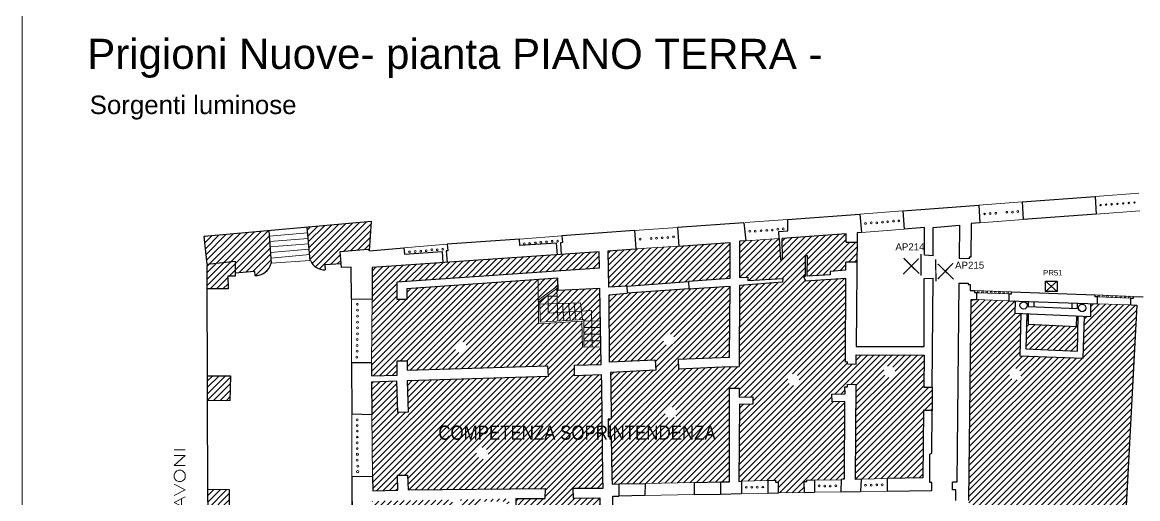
# Model space of a CAD drawing. Header units: millimetres. Extents: x 195 to 76808, y -2861 to 4318.
# Drawn here: x 195 to 2607, y -954 to 77 of the extents above; entities that cross this region are included whole.
import ezdxf
from ezdxf.enums import TextEntityAlignment as Align

# ---------------------------------------------------------------- set-up
doc = ezdxf.new("R2010")
doc.units = ezdxf.units.MM
for name, color, linetype, lineweight in [('_sottile', 253, 'Continuous', 5), ('LAMPADINE', 30, 'Continuous', 30), ('muri', 7, 'Continuous', 9)]:
    doc.layers.add(name, color=color, linetype=linetype, lineweight=lineweight)
doc.styles.add('DITTA', font='COMPLEX.SHX', dxfattribs={"height": 60})
doc.styles.add('ducale_200', font='ARIAL.TTF', dxfattribs={"height": 1})
doc.styles.get("Standard").update_dxf_attribs({"font": 'ARIAL.TTF'})
pattern_1 = [(45, (71721.625, 1407.482), (-6.7351921, 6.7351921), [])]

# ---------------------------------------------------------------- blocks, each defined once
blk = doc.blocks.new('re')
at = {"const_width": 0.3}
for points in [[(51.55, 419.05), (51.66, 413.81)], [(55.72, 418.12), (52.08, 414.34)], [(52.09, 417.95), (55.87, 414.31)]]:
    blk.add_lwpolyline(points, dxfattribs=at)

msp = doc.modelspace()

# ---------------------------------------------------------------- hatches: boundary and pattern name
at = {"layer": '_sottile'}
h = msp.add_hatch(dxfattribs=at)
h.set_pattern_fill('ANSI31', color=256, scale=78.241616, style=0)
h.set_pattern_definition([(45, (-52564.962, -20623.164), (-6.9156472, 6.9156472), [])])
h.paths.add_polyline_path([(728.1, -374.3), (588.3, -387), (594.7, -446.6), (655.7, -440), (655.7, -466), (697, -462.3), (697.8, -470.9, 0.358563), (733.2, -444.6)])
h.paths.add_polyline_path([(949.9, -354.2), (811.4, -366.8), (817.9, -438.7, 0.294385), (850, -458.9), (849.4, -448.2), (884.7, -445.5), (882.8, -418.8), (942.1, -414.4), (945.8, -417.5)])
h.paths.add_polyline_path([(655.7, -440), (594.7, -446.6), (594, -451.1), (594.2, -499.9), (640.6, -499.7), (639.3, -472.2), (655.7, -472.2)])
h.paths.add_polyline_path([(645.2, -688.4), (594.9, -687.9), (595.1, -741.3), (643.9, -742.3)])
h.paths.add_polyline_path([(642.5, -933.9), (595.9, -933.3), (596.1, -987.7), (642.5, -987.7)])
h.paths.add_polyline_path([(644.5, -1177), (596.9, -1178), (597.1, -1230.9), (645.8, -1231.4)])
h.paths.add_polyline_path([(645.1, -1415.3), (597.8, -1414.1), (598, -1468), (645.1, -1469.7)])
h.paths.add_polyline_path([(644.5, -1661.4), (598.8, -1661.4), (599, -1714.6), (645.8, -1714.6)])
h.paths.add_polyline_path([(664.8, -2182.4), (646.6, -2183.1), (645.7, -2156.6), (600.8, -2156.8), (601, -2210.7), (665.4, -2214)])
h.paths.add_polyline_path([(645.8, -1907.7), (599.8, -1907.7), (600, -1962.7), (647.1, -1961.5)])
h = msp.add_hatch(dxfattribs=at)
h.set_pattern_fill('ANSI31', color=256, scale=3, style=0)
h.set_pattern_definition(pattern_1)
h.paths.add_polyline_path([(1619, -2005.1), (1436.3, -1997.1), (1433.2, -2041.3), (1414.6, -2040.4), (1415.8, -1996.3), (1032.8, -1972), (1033.4, -1993.8), (1012, -1994.5), (1011.2, -1968), (955.8, -1964.8), (956, -1992.8), (957.2, -2124.6), (957.8, -2193.4), (1010.8, -2198.8), (1010.8, -2158.3), (1011, -2127.2), (1034, -2128.1), (1032, -2204.2), (1404, -2243.5), (1404, -2245.9), (1419.5, -2247.9), (1419.5, -2245), (1424.6, -2245.6), (1426.5, -2204.4), (1422, -2203.9), (1421.7, -2206.5), (1406.7, -2205.5), (1407.2, -2191), (1687.1, -2223.1), (1689.6, -2173.2), (1693.7, -2092.6), (1693.9, -2088.4), (1615.4, -2085.4)])
h.paths.add_polyline_path([(1280.1, -2150.4, -1), (1255, -2150.4, -1)], flags=16)
h.paths.add_polyline_path([(1562.4, -2103.8, -1), (1537.4, -2103.8, -1)], flags=16)
h.paths.add_polyline_path([(1681.3, -2233.4), (1441.9, -2206.2), (1440.7, -2247.2), (1680.2, -2272.2)])
h.paths.add_polyline_path([(1698, -2008.5), (1633.7, -2005.7), (1629.5, -2070.4), (1694.6, -2074.4), (1695.7, -2053.2)])
h.paths.add_polyline_path([(1438, -1720.8), (1031.9, -1709.3), (1033.2, -1750.2), (1011.3, -1750.9), (1010.1, -1709.5), (998.4, -1709.5), (998.2, -1689.3), (1011.3, -1688.9), (1009.8, -1638), (1028.3, -1637.4), (1029.8, -1688.3), (1284.9, -1693.6), (1287.4, -1431), (1124.8, -1432.1), (1125.6, -1478), (1028.3, -1476.3), (1027.7, -1512.1), (1009.7, -1512.7), (1009.8, -1496.6), (953.7, -1495.6), (953.8, -1506.2), (935.1, -1506.7), (936.3, -1643), (954.3, -1642.4), (955.7, -1690.6), (956.3, -1709.9), (954.9, -1709.9), (955.4, -1743.1), (936.8, -1743.3), (937.3, -1879.3), (956.1, -1879.2), (956.3, -1939.5), (1010.2, -1942.5), (1010.4, -1883.6), (1032.4, -1883.6), (1032.8, -1944.1), (1422.4, -1966.5), (1426.3, -1906.3), (1434.7, -1775.2)])
h.paths.add_polyline_path([(1239.3, -1875.2, -1), (1214.2, -1875.2, -1)], flags=16)
h.paths.add_polyline_path([(1149.9, -1606.8, -1), (1174.9, -1606.8, -1)], flags=16)
h.paths.add_polyline_path([(1438.9, -1609.3), (1439, -1603), (1365, -1600.4), (1365, -1592.5), (1438.9, -1594.4), (1438.9, -1504), (1439.4, -1429.3), (1438.9, -1429.3), (1375.7, -1430.1), (1375.9, -1493.4), (1302.9, -1493.7), (1302.9, -1590.7), (1330, -1592), (1330, -1598.9), (1302.5, -1598.9), (1301.5, -1694.5), (1437, -1697.4), (1437.6, -1668.4)])
h.paths.add_polyline_path([(1363.2, -1430.2), (1309.5, -1430.3), (1302.9, -1430.7), (1302.9, -1479.2), (1363, -1479.2)], flags=17)
h.paths.add_polyline_path([(1717.2, -1719), (1698.6, -1719.1), (1698.6, -1719.2), (1695.1, -1719.2), (1640.9, -1719.2), (1640.9, -1719.6), (1534, -1720.4), (1478.1, -1720.9), (1458.3, -1721.1), (1455.4, -1776.2), (1450.7, -1776), (1443.6, -1907.9), (1448, -1908.3), (1445, -1966.5), (1704.6, -1981.6), (1706.7, -1938)])
h.paths.add_polyline_path([(1975.8, -476.9), (1888.5, -482.9), (1884.4, -473.5), (1887.8, -473.5), (1887.8, -428.4), (1893.2, -428.4), (1892.5, -472.8), (1941.6, -469.5), (1941.6, -462.1), (1975.9, -459.7), (1976, -442), (1999.6, -442.4), (2000, -398.9), (1976.2, -398.9), (1976.3, -381.2), (1838.1, -390.7), (1838.7, -436.8), (1834.7, -437.1), (1831.6, -391.3), (1759.5, -396.1), (1745.8, -397), (1745.7, -475.5), (1763.9, -475), (1764.1, -481.6), (1839.7, -477.4), (1839.1, -485.8), (1745.7, -493), (1745.4, -667.6), (1724.3, -668.6), (1614.3, -673.6), (1613.4, -652.4), (1723.5, -648.1), (1724.9, -494.3), (1636.3, -499.8), (1503.1, -509.5), (1464.1, -512.9), (1464.7, -658.3), (1563.6, -654.4), (1565.1, -675.9), (1466.6, -680.5), (1467.5, -707.9), (1468.5, -782), (1462.2, -782), (1462.2, -819.3), (1468.5, -819.3), (1470.1, -907.2), (1470.5, -922.1), (1484.7, -921.8), (1542.2, -920.7), (1647.9, -918.6), (1705, -917.4), (1724.1, -917), (1724.2, -715), (1745.3, -715), (1745.2, -734.5), (1774.4, -733.6), (1774.9, -749.6), (1745.5, -750.4), (1744.5, -916.4), (1749.9, -916.2), (1806.8, -914.5), (1823.7, -914), (1823.8, -918.4), (1830, -918.2), (1830.5, -941.3), (1885.6, -940.3), (1885.1, -916.6), (1891.7, -916.4), (1891.7, -913.4), (1907.8, -912.9), (1907.8, -914), (1965.8, -913), (1965.8, -911.2), (1972.7, -911), (1973.7, -743.5), (1945.9, -744.3), (1945.5, -727.9), (1974, -727.1), (1973.6, -711.8), (1979.3, -711.6), (1979.3, -706.4), (1997.9, -706.6), (1996.5, -912), (2008.6, -911.7), (2065.3, -910.4), (2142.5, -908.7), (2143.9, -763.2), (2162.2, -763.2), (2162.6, -712.9), (2144.4, -712.8), (2145.1, -643.1), (1998.4, -642.4), (1998.3, -662.5), (1979.1, -662.3), (1979.1, -658.1), (1975, -658.2)])
h.paths.add_polyline_path([(1875.2, -696.4, -1), (1850.1, -696.4, -1)], flags=16)
h.paths.add_polyline_path([(2082.6, -679, -1), (2057.6, -679, -1)], flags=16)
h.paths.add_polyline_path([(1581, -610.2, -1), (1606, -610.2, -1)], flags=16)
h.paths.add_polyline_path([(1610.2, -767.9, -1), (1585.2, -767.9, -1)], flags=16)
h.paths.add_polyline_path([(1724.7, -399.8), (1614.6, -407.3), (1521.4, -413.5), (1462.2, -417.5), (1463.6, -496.3), (1502, -493.8), (1635.4, -483.7), (1725, -477.5)], flags=17)
h.paths.add_polyline_path([(1352.3, -551.4), (1332.4, -552.6), (1332.2, -532.6), (1314.4, -533.2), (1314.6, -571.7), (1353, -569.4)], flags=17)
h.paths.add_polyline_path([(1351.7, -532), (1332.2, -532.6), (1332.4, -552.6), (1352.3, -551.4)], flags=17)
h.paths.add_polyline_path([(1351.1, -515.6), (1332.1, -515.8), (1332.2, -532.6), (1351.7, -532)], flags=17)
h.paths.add_polyline_path([(1332.1, -515.8), (1328.4, -515.9), (1314.3, -526.4), (1314.4, -533.2), (1332.2, -532.6)], flags=17)
h.paths.add_polyline_path([(1350.6, -499.2), (1332, -513.1), (1332.1, -515.8), (1351.1, -515.6)], flags=16)
h.paths.add_polyline_path([(1353.5, -492.4), (1353.4, -476.6), (1310.4, -479.6), (1310.9, -524.3)], flags=17)
h.paths.add_polyline_path([(1443.6, -499), (1353.5, -503.7), (1353.5, -497), (1350.6, -499.2), (1351.7, -532), (1402.3, -530.4), (1404.4, -548), (1426.1, -546.6), (1426.5, -569.2), (1444.8, -568.9)], flags=17)
h.paths.add_polyline_path([(1363, -531.7), (1351.7, -532), (1352.3, -551.4), (1364.7, -550.6)], flags=16)
h.paths.add_polyline_path([(1376.3, -531.2), (1363, -531.7), (1364.7, -550.6), (1377.9, -549.7)], flags=16)
h.paths.add_polyline_path([(1388.6, -530.8), (1376.3, -531.2), (1377.9, -549.7), (1390.4, -548.9)], flags=16)
h.paths.add_polyline_path([(1402.3, -530.4), (1388.6, -530.8), (1390.4, -548.9), (1404.4, -548)], flags=16)
h.paths.add_polyline_path([(1404.4, -548), (1390.4, -548.9), (1392.1, -567.1), (1406.5, -566.3)], flags=16)
h.paths.add_polyline_path([(1390.4, -548.9), (1377.9, -549.7), (1379.5, -567.9), (1392.1, -567.1)], flags=16)
h.paths.add_polyline_path([(1377.9, -549.7), (1364.7, -550.6), (1366.4, -568.6), (1379.5, -567.9)], flags=16)
h.paths.add_polyline_path([(1364.7, -550.6), (1352.3, -551.4), (1353, -569.4), (1366.4, -568.6)], flags=17)
h.paths.add_polyline_path([(1426.1, -546.6), (1404.4, -548), (1406.5, -566.3), (1409.2, -566.1), (1409.2, -569.5), (1426.5, -569.2)], flags=17)
h.paths.add_polyline_path([(1426.5, -569.2), (1409.2, -569.5), (1409.2, -583.8), (1426.7, -583.8)], flags=17)
h.paths.add_polyline_path([(1444.8, -568.9), (1426.5, -569.2), (1426.7, -583.8), (1445.1, -583.8)], flags=17)
h.paths.add_polyline_path([(1445.1, -583.8), (1426.7, -583.8), (1427, -597.7), (1445.3, -597.7)], flags=17)
h.paths.add_polyline_path([(1426.7, -583.8), (1409.2, -583.8), (1409.2, -597.7), (1427, -597.7)], flags=17)
h.paths.add_polyline_path([(1427, -597.7), (1409.2, -597.7), (1409.2, -612.2), (1427.2, -612.2)], flags=17)
h.paths.add_polyline_path([(1445.3, -597.7), (1427, -597.7), (1427.2, -612.2), (1445.6, -612.2)], flags=17)
h.paths.add_polyline_path([(1445.6, -612.2), (1427.2, -612.2), (1427.5, -625.7), (1445.8, -625.4)], flags=17)
h.paths.add_polyline_path([(1427.2, -612.2), (1409.2, -612.2), (1409.2, -626), (1427.5, -625.7)], flags=17)
h.paths.add_polyline_path([(1443.2, -1056.9), (1443.7, -998.7), (1444, -952.1), (1386, -952.6), (1385.9, -949.4), (1325.3, -948.7), (1325.3, -953.2), (1263.3, -953.7), (1259.2, -1221), (1326.5, -1220.1), (1382.9, -1219.4), (1442.1, -1218.6), (1442.2, -1208.7), (1442.6, -1154.6)])
h.paths.add_polyline_path([(1335.2, -1000.9, -1), (1360.2, -1000.9, -1)], flags=16)
h.paths.add_polyline_path([(1247.6, -953.9), (1142.5, -955.7), (1140.9, -1222.4), (1178.3, -1222.4), (1229.3, -1220.5), (1243.7, -1220.5)])
h.paths.add_polyline_path([(1203.7, -1078.6), (1203.7, -1041.3), (1242.7, -1041.3), (1242.7, -1078.6)], flags=16)
h.paths.add_polyline_path([(1181.7, -1034), (1181.7, -959.5), (1242.7, -959.5), (1242.7, -1034)], flags=16)
h.paths.add_polyline_path([(1124.7, -1071.6), (1059.8, -1071.6), (1060.1, -1100.5), (1061.3, -1157.3), (1061.3, -1222.5), (1068.1, -1222.5), (1111.7, -1224.1), (1123.9, -1224.1)])
h.paths.add_polyline_path([(995.5, -1118.1), (951.8, -1117.7), (951.8, -1133.5), (995.4, -1133.8)])
h.paths.add_polyline_path([(995.6, -1102.3), (951.8, -1102), (951.8, -1117.7), (995.5, -1118.1)])
h.paths.add_polyline_path([(995.7, -1086.6), (951.8, -1086.3), (951.8, -1102), (995.6, -1102.3)])
h.paths.add_polyline_path([(995.8, -1070.8), (951.8, -1070.5), (951.8, -1086.3), (995.7, -1086.6)])
h.paths.add_polyline_path([(996, -1055.1), (951.8, -1054.8), (951.8, -1070.5), (995.8, -1070.8)])
h.paths.add_polyline_path([(996.3, -1003.7), (1035.7, -1002.8), (1035.2, -957.7), (951.8, -959.1), (951.8, -1012.7), (951.8, -1054.8), (996, -1055.1)])
h.paths.add_polyline_path([(1035.7, -1002.8), (996.3, -1003.7), (996, -1055.1), (1036.4, -1055.3)])
h.paths.add_polyline_path([(1051.5, -1002.5), (1035.7, -1002.8), (1036.4, -1055.3), (1042.1, -1055.4), (1042, -1048.9), (1052, -1048.7)])
h.paths.add_polyline_path([(1050.9, -957.4), (1035.2, -957.7), (1035.7, -1002.8), (1051.5, -1002.5)])
h.paths.add_polyline_path([(1066.7, -957.1), (1050.9, -957.4), (1051.5, -1002.5), (1067.2, -1002.1)])
h.paths.add_polyline_path([(1067.2, -1002.1), (1051.5, -1002.5), (1052, -1048.7), (1067.8, -1048.5)])
h.paths.add_polyline_path([(1082.4, -956.8), (1066.7, -957.1), (1067.2, -1002.1), (1083, -1001.8)])
h.paths.add_polyline_path([(1098.2, -956.5), (1082.4, -956.8), (1083.5, -1048.2), (1085.8, -1048.1), (1098.9, -1019.2)])
h.paths.add_polyline_path([(1113.9, -956.3), (1098.2, -956.5), (1098.9, -1019.2), (1114.3, -985.6)])
h.paths.add_polyline_path([(1127.7, -956), (1113.9, -956.3), (1114.3, -985.6)])
h.paths.add_polyline_path([(1042.1, -1055.4), (996, -1055.1), (995.8, -1070.8), (1042.5, -1071.1)])
h.paths.add_polyline_path([(1042.5, -1071.1), (995.8, -1070.8), (995.7, -1086.6), (1042.8, -1086.9)])
h.paths.add_polyline_path([(1042.8, -1086.9), (995.7, -1086.6), (995.6, -1102.3), (1043.2, -1102.6)])
h.paths.add_polyline_path([(1043.9, -1103.5), (1043.2, -1103.5), (1043.2, -1102.6), (995.6, -1102.3), (995.5, -1118.1), (1044, -1118.4)])
h.paths.add_polyline_path([(1310.4, -479.6), (1026.8, -499.8), (1026.4, -522.7), (1005.7, -522.7), (1005.5, -484.9), (1443.3, -454.5), (1442.3, -420.1), (951.7, -453.9), (951.3, -522), (950.4, -659.6), (950.2, -688.4), (1006, -686.6), (1005.8, -655.9), (1027.5, -655.8), (1027.6, -675.7), (1330.9, -666.6), (1332, -689.6), (1027.5, -698.6), (1029.6, -766.7), (1007.3, -767.4), (1005.3, -699.9), (950.2, -701.5), (951.1, -772.3), (952.7, -906.3), (953.1, -937), (1007.2, -935.4), (1006.3, -903.2), (1028.3, -902.6), (1029.3, -934.6), (1325.5, -931.8), (1325.3, -948.7), (1385.9, -949.4), (1385.7, -931.3), (1450.8, -930.7), (1450.1, -907.8), (1448, -708.5), (1447.5, -686.2), (1388.5, -687.9), (1388.3, -664.9), (1446.5, -663.3), (1445.8, -625.4), (1406.4, -626.1), (1405.3, -569.6), (1311.5, -575.9)])
h.paths.add_polyline_path([(1155.8, -626.1, -1), (1130.7, -626.1, -1)], flags=16)
h.paths.add_polyline_path([(1202.4, -855.7, -1), (1177.4, -855.7, -1)], flags=16)
h.paths.add_polyline_path([(1044.5, -1157.3), (1044, -1118.4), (995.5, -1118.1), (995.4, -1133.8), (951.8, -1133.5), (951.8, -1145.8), (951.9, -1228.9), (959.2, -1228.9), (1041.2, -1228.5), (1045.9, -1228.5)])
h.paths.add_polyline_path([(1069.3, -834), (1719.8, -834), (1719.8, -787.9), (1069.3, -787.9)], flags=9)
h.paths.add_polyline_path([(1186.6, -1021.6), (1237.6, -1021.6), (1237.6, -991), (1186.6, -991)], flags=8)
h.paths.add_polyline_path([(1069.3, -834), (1719.8, -834), (1719.8, -787.9), (1069.3, -787.9)], flags=24)
h.paths.add_polyline_path([(961.9, -1853.6), (1612.4, -1853.6), (1612.4, -1807.5), (961.9, -1807.5)], flags=9)
h = msp.add_hatch(dxfattribs=at)
h.set_pattern_fill('ANSI31', color=256, scale=3, style=0)
h.set_pattern_definition(pattern_1)
h.paths.add_polyline_path([(2604.7, -535.3), (2591.7, -534.8), (2519.8, -532.3), (2505.3, -531.8), (2505.3, -559.4), (2491.9, -558.8), (2488.9, -650.2), (2352.1, -645), (2354.4, -552.7), (2341.2, -552.2), (2342, -526), (2328.7, -525.5), (2258, -523), (2246.8, -522.6), (2243.7, -792.5), (2590, -810.9)])
h.paths.add_polyline_path([(2329.8, -684.9, -1), (2354.8, -684.9, -1)], flags=16)
h.paths.add_polyline_path([(2477.9, -558.2), (2475.5, -558.1), (2474.8, -581.1), (2369.8, -576.3), (2369.8, -553.4), (2366.9, -553.3), (2364.6, -629.7), (2476.8, -634.6)], flags=17)
edge = h.paths.add_edge_path()
edge.add_line((2590, -810.9), (2243.7, -792.5))
edge.add_line((2243.7, -792.5), (2241.8, -957.9))
edge.add_line((2241.8, -957.9), (2241.2, -1014.6))
edge.add_line((2241.2, -1014.6), (2241, -1031.1))
edge.add_line((2241, -1031.1), (2330.1, -1037.1))
edge.add_line((2330.1, -1037.1), (2326.5, -1233.7))
edge.add_line((2326.5, -1233.7), (2334.3, -1234))
edge.add_line((2334.3, -1234), (2389, -1235.5))
edge.add_line((2389, -1235.5), (2421.1, -1236.4))
edge.add_line((2421.1, -1236.4), (2480.7, -1238))
edge.add_line((2480.7, -1238), (2507.9, -1238.7))
edge.add_line((2507.9, -1238.7), (2564.6, -1240.3))
edge.add_line((2564.6, -1240.3), (2567.1, -1240.4))
edge.add_line((2567.1, -1240.4), (2590, -810.9))
h.paths.add_polyline_path([(2511.9, -1139.1, -1), (2486.8, -1139.1, -1)], flags=16)

# ---------------------------------------------------------------- linework, layer by layer
for p, q in [((1518.7, -374), (1611.9, -367.2)), ((1614.6, -407.3), (1521.4, -413.5)), ((733.2, -444.6), (817.9, -438.7)), ((1885.6, -940.3), (1830.5, -941.3))]:
    msp.add_line(p, q, dxfattribs=at)
for points in [[(2263.3, -318.9), (2356.8, -312)], [(2515.1, -300.2), (2608.9, -293.2)], [(2005.8, -338.1), (2099, -331.2)], [(2611.7, -331.1), (2517, -338.2)], [(1758.1, -356.6), (1849.6, -349.8)], [(2359.2, -349.9), (2265.7, -356.9)], [(728.9, -385.7), (812.5, -379.1)], [(1269.9, -392.5), (1361.9, -385.5)], [(2009.4, -378.3), (2102, -371)], [(729.8, -397.5), (813.6, -390.9)], [(730.6, -409.3), (814.6, -402.7)], [(1020.1, -411.4), (1114, -403)], [(1759.5, -396.1), (1831.6, -391.3)], [(731.5, -421.1), (815.7, -414.4)], [(732.4, -433.3), (816.7, -425.5)], [(1310.4, -479.6), (1311.5, -575.9), (1405.3, -569.6), (1406.4, -626.1), (1445.8, -625.4)], [(1353.5, -492.4), (1310.9, -524.3)], [(1353.5, -497), (1311, -529)], [(1350.6, -499.2), (1353, -569.4)], [(2334, -506.2), (2253.7, -503.2)], [(906.8, -521.7), (906.8, -659.6)], [(951.3, -522), (950.4, -659.6)], [(1402.3, -530.4), (1311, -533.3)], [(1314.3, -526.4), (1314.6, -571.7), (1409.2, -566.1), (1409.2, -626)], [(1351.1, -515.6), (1328.4, -515.9)], [(1332, -513.1), (1332.4, -552.6), (1426.1, -546.6), (1427.5, -625.7)], [(1402.3, -530.4), (1406.5, -566.3)], [(2258, -523), (2328.7, -525.5)], [(2328.7, -510.8), (2258.6, -508.3)], [(2298.8, -509.8), (2298.4, -509.7)], [(2515.1, -513.1), (2597.5, -516.2)], [(2520.1, -517.4), (2591.7, -520.1)], [(2522.1, -513.3), (2523.6, -513.4)], [(2542.1, -518.2), (2540.7, -518.2)], [(2551.5, -518.6), (2550.1, -518.5)], [(2570.4, -519.3), (2569.2, -519.3)], [(2578.9, -515.5), (2579.9, -515.5)], [(1366.4, -568.6), (1363, -531.7)], [(1376.3, -531.2), (1379.5, -567.9)], [(1388.6, -530.8), (1392.1, -567.1)], [(2519.8, -532.3), (2591.7, -534.8)], [(1405.3, -569.6), (1444.8, -568.9)], [(1445.1, -583.8), (1409.2, -583.8)], [(1445.3, -597.7), (1409.2, -597.7)], [(1445.6, -612.2), (1409.2, -612.2)], [(907.5, -771.3), (907.8, -905.9)], [(951.1, -772.3), (952.7, -906.3)], [(1749.9, -916.2), (1806.8, -914.5)], [(1907.8, -914), (1965.9, -913)], [(2065.3, -910.4), (2008.6, -911.7)], [(1542.2, -920.7), (1647.9, -918.6)], [(1965.2, -938.9), (1907.7, -939.9)], [(2065.3, -937.3), (2007.6, -938.2)], [(1541.2, -947.2), (1648, -945)], [(1807.4, -941.7), (1749.9, -942.9)]]:
    msp.add_lwpolyline(points, dxfattribs=at)
for centre, radius in [((2587.6, -314.2), 1.52), ((2600, -313.3), 1.27), ((2275.9, -338), 1.97), ((2287.6, -336.9), 1.97), ((2300, -336.5), 1.97), ((2324.1, -334.3), 1.97), ((2335.8, -334), 1.97), ((2347.4, -332.5), 1.97), ((2526.6, -318.8), 1.48), ((2538.5, -317.6), 1.46), ((2550.5, -317.1), 1.49), ((2562.9, -316.1), 1.53), ((2575.5, -315.2), 1.58), ((2018.4, -358.4), 1.97), ((2030.5, -357), 1.97), ((2042.5, -357), 1.97), ((2054.9, -355.5), 1.97), ((2066.2, -354.8), 1.97), ((2079, -353.3), 1.97), ((2090.6, -353), 1.97), ((1603.2, -387.6), 1.97), ((1768.3, -375.2), 1.97), ((1780, -375.2), 1.97), ((1792.4, -374.1), 1.97), ((1804.8, -373.4), 1.97), ((1816.8, -372.7), 1.97), ((1828.8, -370.8), 1.97), ((1840.2, -370.1), 1.97), ((1280.4, -402.6), 1.97), ((1292.1, -401.5), 1.97), ((1304.5, -400.7), 1.97), ((1316.2, -399.3), 1.97), ((1328.6, -398.5), 1.97), ((1340.6, -397.1), 1.97), ((1352.7, -396.7), 1.97), ((1530.9, -392.4), 1.97), ((1554.6, -390.9), 1.97), ((1566.3, -390.5), 1.97), ((1578.7, -389.8), 1.97), ((1590.8, -389.1), 1.97), ((1032.2, -420.1), 1.97), ((1044.6, -419), 1.97), ((1056.6, -418.6), 1.97), ((1068.7, -417.5), 1.97), ((1080.3, -415.7), 1.97), ((1092.4, -415.3), 1.97), ((1104.1, -414.3), 1.97), ((2261.8, -506.1), 1.97), ((2271.3, -506.8), 1.97), ((2280.7, -506.9), 1.97), ((2290.1, -507.3), 1.97), ((2307.8, -507.4), 1.97), ((2317, -508.1), 1.97), ((2325.9, -508.5), 1.97), ((2522.8, -515.2), 1.97), ((2532, -515.9), 1.97), ((2541.4, -516.4), 1.97), ((2550.9, -516.7), 1.97), ((2560.1, -516.9), 1.97), ((2570.6, -517.1), 1.97), ((2579.3, -517.4), 1.97), ((2588.7, -517.9), 1.97), ((920.1, -546.2), 2.28), ((919.7, -533.2), 1.8), ((919.7, -558.8), 2.16), ((920.1, -571.8), 2.1), ((919.7, -584.4), 2.04), ((920.1, -597), 2.1), ((919, -609.6), 2.04), ((919.4, -622.6), 2.1), ((918.6, -647.8), 2.04), ((919, -634.9), 2.1), ((919, -783.1), 2.19), ((919.4, -795.7), 1.94), ((919.4, -807.6), 1.8), ((919.4, -820.5), 1.8), ((919.4, -832.8), 2.19), ((919.4, -845.4), 1.8), ((919.7, -857.7), 2.28), ((919.4, -870.3), 2.04), ((920.4, -883.2), 2.16), ((920.4, -895.1), 2.52), ((1760.5, -929.2), 1.97), ((1772.5, -929.2), 1.97), ((1784.2, -928.8), 1.97), ((1796.3, -928.5), 1.97), ((1917.9, -926.1), 1.97), ((1930.1, -926.4), 1.97), ((1941.9, -926.4), 1.97), ((1954, -925.8), 1.97), ((2018.3, -924.8), 1.97), ((2030.8, -924.5), 1.97), ((2042.6, -924.1), 1.97), ((2054.4, -923.8), 1.97)]:
    msp.add_circle(centre, radius, dxfattribs=at)
for centre, start, end in [((2298.7, -507.8), 273.2751, 262.6776), ((2569.9, -517.4), 249.7054, 286.0553)]:
    msp.add_arc(centre, 1.97, start, end, dxfattribs=at)
at = {"layer": 'LAMPADINE'}
for p, q in [((2407.5, -483.4), (2432.6, -505.7)), ((2407.5, -505.7), (2432.6, -483.4))]:
    msp.add_line(p, q, dxfattribs=at)
msp.add_lwpolyline([(2407.5, -483.4), (2432.6, -483.4), (2432.6, -505.7), (2407.5, -505.7)], close=True, dxfattribs=at)
at = {"layer": 'muri', "linetype": 'ByBlock', "lineweight": 30}
for p, q in [((949.9, -354.2), (588.3, -387)), ((945.8, -417.5), (949.9, -354.2)), ((1755.4, -356.8), (1611.9, -367.2)), ((728.1, -374.3), (733.2, -444.6)), ((817.9, -438.7), (811.4, -366.8)), ((1518.7, -374), (1361.9, -385.5)), ((1361.9, -385.5), (1362.9, -400)), ((1518.7, -374), (1521.4, -413.5)), ((1611.9, -367.2), (1614.6, -407.3)), ((594.7, -446.6), (588.3, -387)), ((1362.9, -400), (1358.5, -400.3)), ((1358.5, -400.3), (1360.3, -425.8)), ((594.2, -499.9), (594.9, -687.9)), ((1979.1, -662.3), (1998.3, -662.5)), ((1450.1, -907.8), (1448, -708.5)), ((1467.5, -707.9), (1468.5, -782)), ((1979.3, -706.4), (1997.9, -706.6)), ((2162.6, -712.9), (2162.2, -763.2)), ((595.1, -741.3), (595.9, -933.3)), ((1468.5, -782), (1462.2, -782)), ((1462.2, -782), (1462.2, -819.3)), ((1462.2, -819.3), (1468.5, -819.3)), ((1468.5, -819.3), (1470.1, -907.2))]:
    msp.add_line(p, q, dxfattribs=at)
at = {"layer": 'muri'}
msp.add_lwpolyline([(195.2, -2861.2), (195.2, 108.8), (4395.2, 108.8), (4395.2, -2861.2)], close=True, dxfattribs=at)
at = {"layer": 'muri', "linetype": 'ByBlock', "lineweight": 30}
for points in [[(2356.8, -312), (2515.1, -300.2)], [(2356.8, -312), (2359.2, -349.9)], [(2515.1, -300.2), (2517, -338.2)], [(2099, -331.2), (2263.3, -318.9)], [(2099, -331.2), (2102, -371)], [(2263.3, -318.9), (2265.7, -356.9)], [(1755.4, -356.8), (1759.5, -396.1)], [(1831.6, -391.3), (1830.6, -375.6), (1850.4, -374.3), (1850.4, -349.8)], [(1849.6, -349.8), (2005.8, -338.1)], [(2005.8, -338.1), (2009.4, -378.3)], [(2265.7, -356.9), (2247.1, -358.3), (2245.7, -431.3), (2242.1, -431.5), (2242.1, -434.7), (2220.6, -434.4)], [(2517, -338.2), (2359.2, -349.9)], [(1976.2, -398.9), (1976.3, -381.2), (1838.1, -390.7)], [(2009.4, -378.3), (2000.1, -379), (1998.3, -624.4), (2145, -624.4), (2145, -477.6), (2164.5, -477.1)], [(2146.1, -426.8), (2145.5, -367.5), (2102, -371)], [(2164.6, -428.5), (2164.8, -367.3)], [(2164.8, -367.3), (2221.3, -362.3), (2220.6, -434.4)], [(1352.2, -426.3), (1350.5, -400.9), (1270.8, -406.3), (1269.9, -392.5), (1114, -403), (1115, -417.5), (1111.9, -417.7), (1113.5, -442.8)], [(1614.6, -407.3), (1724.7, -399.8), (1725, -477.5), (1635.4, -483.7)], [(1745.8, -397), (1745.7, -475.5)], [(1759.5, -396.1), (1745.8, -397)], [(1831.6, -391.3), (1834.7, -437.1), (1838.7, -436.8), (1838.1, -390.7)], [(1976.2, -398.9), (2000, -398.9)], [(906.8, -521.7), (906.3, -452.9), (885.2, -453.9), (882.8, -418.8), (942.1, -414.4), (945.8, -417.5), (1020.1, -411.4), (1021.8, -425.2), (1103, -418.8), (1104.7, -443.4)], [(1388.1, -664.9), (1446.5, -663.3), (1443.6, -499), (1353.5, -503.7), (1353.4, -476.6), (1026.8, -499.8), (1026.4, -522.7), (1005.7, -522.7), (1005.5, -484.9), (1443.3, -454.5), (1442.3, -420.1), (951.7, -453.9), (951.3, -522)], [(1502, -493.8), (1463.6, -496.3), (1462.2, -417.5), (1521.4, -413.5)], [(1975.9, -459.7), (1941.6, -462.1), (1941.6, -469.5), (1892.5, -472.8), (1893.2, -428.4), (1887.8, -428.4), (1887.8, -473.5), (1884.4, -473.5), (1888.5, -482.9), (1975.8, -476.9)], [(2164.6, -428.5), (2146.1, -426.8)], [(594.7, -446.6), (594, -451.1), (594.2, -499.9)], [(594.7, -446.6), (655.7, -440), (655.7, -472.2), (639.3, -472.2), (640.6, -499.7), (594.2, -499.9)], [(884.7, -445.5), (849.4, -448.2), (850, -458.9)], [(1975.9, -459.7), (1976, -442)], [(1999.6, -442.4), (1976, -442)], [(697, -462.3), (655.7, -466)], [(697, -462.3), (697.8, -470.9)], [(1745.7, -475.5), (1763.9, -475), (1764.1, -481.6), (1839.7, -477.4), (1839.1, -485.8), (1745.7, -493)], [(1979.1, -662.3), (1979.1, -658.1), (1975, -658.2), (1975.8, -476.9)], [(2162.6, -712.9), (2164.5, -477.1)], [(1502, -493.8), (1635.4, -483.7)], [(1502, -493.8), (1503.1, -509.5)], [(1636.3, -499.8), (1503.1, -509.5)], [(1635.4, -483.7), (1636.3, -499.8)], [(1636.5, -499.7), (1724.9, -494.3), (1723.5, -648.1)], [(1745.7, -493), (1745.4, -667.6)], [(2220, -487.4), (2215.4, -918.4), (2206.2, -918.4)], [(2220, -487.4), (2240, -487.7), (2240, -490.8), (2244.4, -490.8), (2244.4, -503.2)], [(2244.4, -503.2), (2253.7, -503.2)], [(2253.7, -503.2), (2253.7, -507.6), (2258.6, -507.6), (2258, -523)], [(2328.7, -525.5), (2328.7, -510.8), (2334, -510.8), (2334, -506.2)], [(2334, -506.2), (2515.1, -513.1)], [(906.8, -521.7), (951.3, -522)], [(1563.6, -654.4), (1464.7, -658.3), (1464.1, -512.9), (1503.1, -509.5)], [(2241.8, -957.9), (2246.8, -522.6)], [(2246.8, -522.6), (2258, -523)], [(2328.7, -525.5), (2519.8, -532.3)], [(2342, -526), (2341.2, -552.2), (2505.3, -559.4), (2505.3, -531.8)], [(2370.2, -527), (2370.2, -538.1), (2476.4, -542.5), (2476.4, -530.7)], [(2382.3, -527.4), (2382.3, -538.6)], [(2464.3, -530.3), (2464.3, -542)], [(2519.8, -532.3), (2520.1, -517.4), (2515.2, -517.4), (2515.1, -513.1)], [(2591.7, -534.8), (2591.7, -520.1), (2597.4, -520.1), (2597.5, -516.2)], [(2597.5, -516.2), (2618.6, -517)], [(2354.4, -552.7), (2352.1, -645), (2488.9, -650.2), (2491.9, -558.8)], [(2366.9, -553.3), (2364.6, -629.7), (2476.8, -634.6), (2477.9, -558.2)], [(2369.8, -553.4), (2369.8, -576.3), (2474.8, -581.1), (2475.5, -558.1)], [(2604.7, -535.3), (2567.1, -1240.4), (2564.6, -1240.3)], [(2591.7, -534.8), (2604.7, -535.3)], [(1723.5, -648.1), (1613.4, -652.4)], [(1998.3, -662.5), (1998.4, -642.4), (2145.1, -643.1), (2144.4, -712.8)], [(950.4, -659.6), (907.1, -659.6)], [(907.1, -659.6), (907.5, -771.3)], [(950.4, -659.6), (950.2, -688.4), (1006, -686.6), (1005.8, -655.9), (1027.5, -655.8), (1027.6, -675.7), (1330.9, -666.6)], [(950.4, -659.6), (950.2, -688.4)], [(1330.9, -666.6), (1332, -689.6)], [(1388.3, -664.9), (1388.5, -687.9)], [(1563.6, -654.4), (1565.1, -675.9)], [(1613.4, -652.4), (1614.3, -673.6)], [(1724.3, -668.6), (1614.3, -673.6)], [(1724.3, -668.6), (1745.4, -667.6)], [(594.9, -687.9), (645.2, -688.4), (643.9, -742.3), (595.1, -741.3)], [(594.9, -687.9), (595.1, -741.3)], [(1332, -689.6), (1027.5, -698.6), (1029.6, -766.7), (1007.3, -767.4), (1005.3, -699.9), (950.2, -701.5), (951.1, -772.3)], [(1447.5, -686.2), (1388.5, -687.9)], [(1448, -708.5), (1447.5, -686.2)], [(1565.1, -675.9), (1466.6, -680.5), (1467.5, -707.9)], [(1705, -917.4), (1724.1, -917), (1724.2, -715)], [(1724.2, -715), (1745.3, -715)], [(1745.3, -715), (1745.2, -734.5), (1774.4, -733.6), (1774.9, -749.6), (1745, -750.4)], [(1965.8, -911.2), (1972.7, -911), (1973.7, -743.5), (1945.9, -744.3), (1945.5, -727.9), (1974, -727.1), (1973.6, -711.8), (1979.3, -711.6), (1979.3, -706.4)], [(1996.5, -912), (1997.9, -706.6)], [(2144.4, -712.8), (2162.6, -712.9)], [(951.1, -772.3), (907.5, -771.3)], [(1745.5, -750.4), (1744.5, -916.4), (1749.9, -916.2)], [(2143.9, -763.2), (2142.5, -908.7), (2065.3, -910.4)], [(2162.2, -763.2), (2143.9, -763.2)], [(2161.8, -918.6), (2157.2, -918.6), (2157.7, -857.3), (2161.4, -855.5), (2162.2, -763.2)], [(952.7, -906.3), (907.8, -905.9)], [(907.8, -905.9), (908.2, -1012.8)], [(952.7, -906.3), (953.1, -937), (1007.2, -935.4), (1006.3, -903.2), (1028.3, -902.6), (1029.3, -934.6), (1325.5, -931.8)], [(1385.7, -931.3), (1450.8, -930.7), (1450.1, -907.8)], [(1470.1, -907.2), (1470.5, -922.1), (1484.7, -921.8)], [(1749.9, -916.2), (1749.9, -942.9)], [(1806.8, -914.5), (1823.7, -914), (1823.8, -918.4), (1830, -918.2)], [(1806.8, -914.5), (1807.4, -941.7)], [(1885.1, -916.6), (1891.7, -916.4), (1891.7, -913.4), (1907.8, -912.9)], [(1907.8, -912.9), (1907.7, -939.9)], [(1965.8, -911.2), (1965.2, -938.9)], [(2008.6, -911.7), (1996.5, -912)], [(2008.6, -911.7), (2007.6, -938.2)], [(2065.3, -910.4), (2065.3, -937.3)], [(595.9, -933.3), (642.5, -933.9), (642.5, -987.7), (596.1, -987.7)], [(595.9, -933.3), (596.1, -987.7)], [(907.9, -936.3), (908.2, -1012.8)], [(1325.5, -931.8), (1325.3, -953.2)], [(1385.7, -931.3), (1386, -952.6)], [(1484.7, -921.8), (1542.2, -920.7)], [(1484.7, -921.8), (1485.1, -948.4)], [(1542.2, -920.7), (1541.2, -947.2)], [(1647.9, -918.6), (1705, -917.4)], [(1647.9, -918.6), (1648, -945)], [(1705, -917.4), (1705, -943.8)], [(1807.4, -941.7), (1830.5, -941.3), (1830, -918.2)], [(1885.1, -916.6), (1885.6, -940.3), (1907.7, -939.9)], [(1965.2, -938.9), (2007.6, -938.2)], [(2065.3, -937.3), (2161.8, -935.8), (2161.8, -918.6)], [(2213.7, -957.9), (2213.9, -934.9), (2206.2, -934.9), (2206.2, -918.4)], [(1326.5, -1220.1), (1259.2, -1221), (1263.3, -953.7)], [(1263.3, -953.7), (1325.3, -953.2)], [(1386, -952.6), (1444, -952.1), (1443.7, -998.7)], [(1471.5, -998.5), (1472.1, -948.6), (1485.1, -948.4)], [(1541.2, -947.2), (1485.1, -948.4)], [(1648, -945), (1705, -943.8)], [(1705, -943.8), (1749.9, -942.9)]]:
    msp.add_lwpolyline(points, dxfattribs=at)
for centre, radius in [((2360.1, -535.7), 7.81), ((2486.8, -541.3), 8.13)]:
    msp.add_circle(centre, radius, dxfattribs=at)
for centre, radius, start, end in [((699.5, -436.3), 34.7, 267.2, 346.1039), ((849.7, -423.9), 35, 205.0333, 270.6478)]:
    msp.add_arc(centre, radius, start, end, dxfattribs=at)

# ---------------------------------------------------------------- block references
at = {"layer": 'LAMPADINE', "xscale": -9.033835601794395, "yscale": 9.03383560179418, "zscale": 9.033835601794319, "rotation": 1.279301135892927}
msp.add_blockref('re', (2688.3, -4198.6), dxfattribs=at)
at = {"layer": 'LAMPADINE', "xscale": 9.033835601794294, "yscale": 9.03383560179418, "zscale": 9.033835601794319}
msp.add_blockref('re', (1704.1, -4221.8), dxfattribs=at)

# ---------------------------------------------------------------- texts
at = {"layer": 'LAMPADINE', "color": 150, "attachment_point": 1, "line_spacing_factor": 0.75, "style": 'ducale_200'}
for s, insert, char_height, width in [('\\pxt3.6135;AP214 ', (2083, -401.5), 15, 767), ('AP215', (2212, -441.3), 15, 767), ('PR51', (2402.3, -459), 12, 613.6)]:
    msp.add_mtext(s, dxfattribs=dict(at, insert=insert, char_height=char_height, width=width))
at = {"layer": 'muri', "width": 0.85}
msp.add_text('COMPETENZA SOPRINTENDENZA', height=30.711, dxfattribs=at).set_placement((1394.5, -826.3), align=Align.CENTER)
at = {"layer": 'muri', "style": 'DITTA', "width": 1.5}
msp.add_text('LATO RIVA DEGLI SCHIAVONI', height=23.624, rotation=90, dxfattribs=at).set_placement((547.4, -1169.5), align=Align.CENTER)
at = {"layer": 'muri', "linetype": 'Continuous', "ltscale": 0.1, "attachment_point": 1}
for s, insert, char_height, width in [('Prigioni Nuove- pianta PIANO TERRA - ', (335.7, 40.9), 65, 20000), ('Sorgenti luminose', (340.9, -81.9), 40, 1389.355)]:
    msp.add_mtext(s, dxfattribs=dict(at, insert=insert, char_height=char_height, width=width))

doc.saveas('drawing.dxf')
